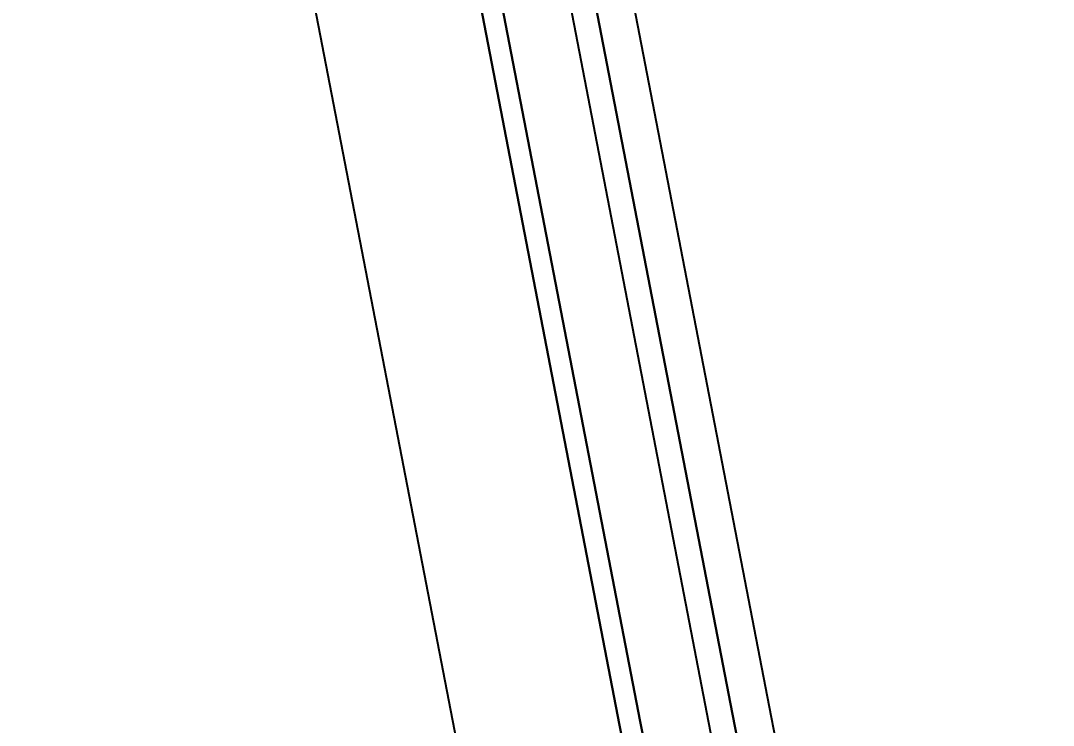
# Model space of a CAD drawing. Header units: centimetres. Extents: x 4942 to 11683, y -41622 to -36787.
# Drawn here: x 5800.32 to 5825.03, y -38529.59 to -38512.74 of the extents above; entities that cross this region are included whole.
import ezdxf

# ---------------------------------------------------------------- set-up
doc = ezdxf.new("R2010")
doc.units = ezdxf.units.CM
doc.header["$LTSCALE"] = 0.75
doc.header["$MEASUREMENT"] = 0
doc.linetypes.add('$0$HIDDEN2', pattern=[4.7625, 3.175, -1.5875])
for name, color, linetype in [('V-0_Dimension_50', 1, 'Continuous'), ('V-0_Elevation_010', 61, 'Continuous'), ('V-3_Door', 21, 'Continuous'), ('V-3_Glazing', 121, 'Continuous'), ('V-4_Profile_Aluminium', 152, 'Continuous')]:
    doc.layers.add(name, color=color, linetype=linetype)
doc.styles.add('OFIS ZEMİN KAT OLCU$0$VIVA_50', font='arial.ttf', dxfattribs={"height": 12.5})
doc.dimstyles.new('OFIS ZEMİN KAT OLCU$0$VIVA_50', dxfattribs={"dimscale": 5, "dimtxt": 12.5, "dimasz": 1, "dimexe": 1, "dimexo": 1, "dimgap": 0.5, "dimtad": 1, "dimdec": 1, "dimzin": 11, "dimdsep": 46, "dimtxsty": 'OFIS ZEMİN KAT OLCU$0$VIVA_50', "dimblk": 'OFIS ZEMİN KAT OLCU$0$_OBLIQUE', "dimcen": 0, "dimdle": 1, "dimclrd": 256, "dimclre": 256, "dimclrt": 256, "dimadec": 1, "dimazin": 0, "dimtfac": 0.75, "dimtdec": 1, "dimtix": 1, "dimtmove": 2, "dimatfit": 2, "dimldrblk": 'OFIS ZEMİN KAT OLCU$0$_DOT', "dimfxl": 5, "dimfxlon": 1, "dimfrac": 1, "dimtolj": 1, "dimtzin": 0, "dimlwd": -1, "dimlwe": -1, "dimarcsym": 0})

# ---------------------------------------------------------------- blocks, each defined once
blk = doc.blocks.new('KAPI')
at = {"color": 8, "extrusion": (-1.3056e-06, -3.49835e-07, 1)}
blk.add_line((470.583, -15339.944, 7.354), (418.202, -15339.944, 7.359), dxfattribs=at)
at = {"layer": 'V-3_Door', "linetype": '$0$HIDDEN2', "extrusion": (1.6383e-08, 3.43722e-05, 1)}
blk.add_arc((409.059, -15347.444, 6.843), 93.992, 270.01576, 359.99955, dxfattribs=at)
at = {"layer": 'V-3_Glazing', "extrusion": (-1.3056e-06, -3.49835e-07, 1)}
for p, q in [((416.852, -15340.844, 7.359), (470.583, -15340.844, 7.354)), ((470.583, -15340.844, 7.354), (416.852, -15340.844, 7.359)), ((495.302, -15340.844, 7.36), (470.583, -15340.844, 7.354)), ((470.583, -15340.844, 7.354), (495.302, -15340.844, 7.36)), ((416.852, -15341.444, 7.359), (495.302, -15341.444, 7.36)), ((416.852, -15343.044, 7.359), (470.583, -15343.044, 7.354)), ((416.852, -15343.044, 7.359), (470.583, -15343.044, 7.354)), ((470.583, -15343.044, 7.354), (416.852, -15343.044, 7.359)), ((470.583, -15343.044, 7.354), (416.852, -15343.044, 7.359)), ((495.302, -15343.044, 7.361), (470.583, -15343.044, 7.354)), ((495.302, -15343.044, 7.36), (470.583, -15343.044, 7.354)), ((470.583, -15343.044, 7.354), (495.302, -15343.044, 7.36)), ((470.583, -15343.044, 7.354), (495.302, -15343.044, 7.36)), ((416.852, -15343.544, 7.359), (470.583, -15343.544, 7.354)), ((470.583, -15343.544, 7.354), (416.852, -15343.544, 7.359)), ((495.302, -15343.544, 7.36), (470.583, -15343.544, 7.354)), ((470.583, -15343.544, 7.354), (495.302, -15343.544, 7.36))]:
    blk.add_line(p, q, dxfattribs=at)
at = {"layer": 'V-4_Profile_Aluminium', "color": 8, "extrusion": (-1.3056e-06, -3.49835e-07, 1)}
for p, q in [((496.052, -15339.944, 7.36), (470.583, -15339.944, 7.354)), ((496.052, -15347.444, 7.36), (417.581, -15347.444, 7.359))]:
    blk.add_line(p, q, dxfattribs=at)
blk = doc.blocks.new('A$C31E0777D')
at = {"layer": 'V-3_Door', "extrusion": (-1.64356e-08, -3.43722e-05, 1), "rotation": 359.9999124082579}
blk.add_blockref('KAPI', (-155.509, 15358.182, -7.361), dxfattribs=at)
blk = doc.blocks.new('OFIS ZEMİN KAT OLCU$0$_OBLIQUE')
at = {"color": 0, "linetype": 'ByBlock'}
blk.add_line((-0.5, -0.5), (0.5, 0.5), dxfattribs=at)
blk = doc.blocks.new('*D109')
at = {"layer": 'Defpoints', "color": 0, "transparency": 16777216}
for p in [(5722.201, -38224.018, 0.236), (5854.913, -38911.37, 0.236), (5757.774, -38930.125)]:
    blk.add_point(p, dxfattribs=at)
at = {"layer": 'V-0_Dimension_50', "transparency": 16777216}
for p, q in [((5649.61, -38238.033), (5620.154, -38243.72)), ((5624.115, -38237.863), (5758.722, -38935.035)), ((5782.321, -38925.386), (5752.865, -38931.073))]:
    blk.add_line(p, q, dxfattribs=at)
at = {"layer": 'V-0_Dimension_50', "transparency": 16777216, "xscale": 5, "yscale": 5, "zscale": 5}
for p, rotation in [((5625.063, -38242.773), 100.9279583176279), ((5757.774, -38930.125), 280.9279583176278)]:
    blk.add_blockref('OFIS ZEMİN KAT OLCU$0$_OBLIQUE', p, dxfattribs=dict(at, rotation=rotation))
at = {"layer": 'V-0_Dimension_50', "transparency": 16777216, "insert": (5700.14, -38584.765), "char_height": 12.5, "attachment_point": 5, "rotation": 280.928, "style": 'OFIS ZEMİN KAT OLCU$0$VIVA_50'}
blk.add_mtext('\\A1;700 ', dxfattribs=at)
blk = doc.blocks.new('OFIS ZEMİN KAT OLCU$0$_DOT')
blk.add_line((-0.5, 0), (-1, 0))
at = {"const_width": 0.5}
blk.add_lwpolyline([(-0.25, 0, 1), (0.25, 0, 1)], format="xyb", close=True, dxfattribs=at)

msp = doc.modelspace()

# ---------------------------------------------------------------- block references
at = {"layer": 'V-0_Elevation_010', "rotation": 280.9279583175586}
msp.add_blockref('A$C31E0777D', (5740.555, -38223.025), dxfattribs=at)

# ---------------------------------------------------------------- dimensions: what is measured, and where the dimension line sits
at = {"layer": 'V-0_Dimension_50'}
dim = msp.add_aligned_dim(p1=(5722.201, -38224.018, 0.051), p2=(5854.913, -38911.37, 0.051), distance=-98.932, dimstyle='OFIS ZEMİN KAT OLCU$0$VIVA_50', override={"dimpost": ' '}, dxfattribs=at)
dim.commit()
dim.dimension.update_dxf_attribs({"geometry": '*D109', "text_midpoint": (5700.14, -38584.765, -0.185)})

doc.saveas('drawing.dxf')
